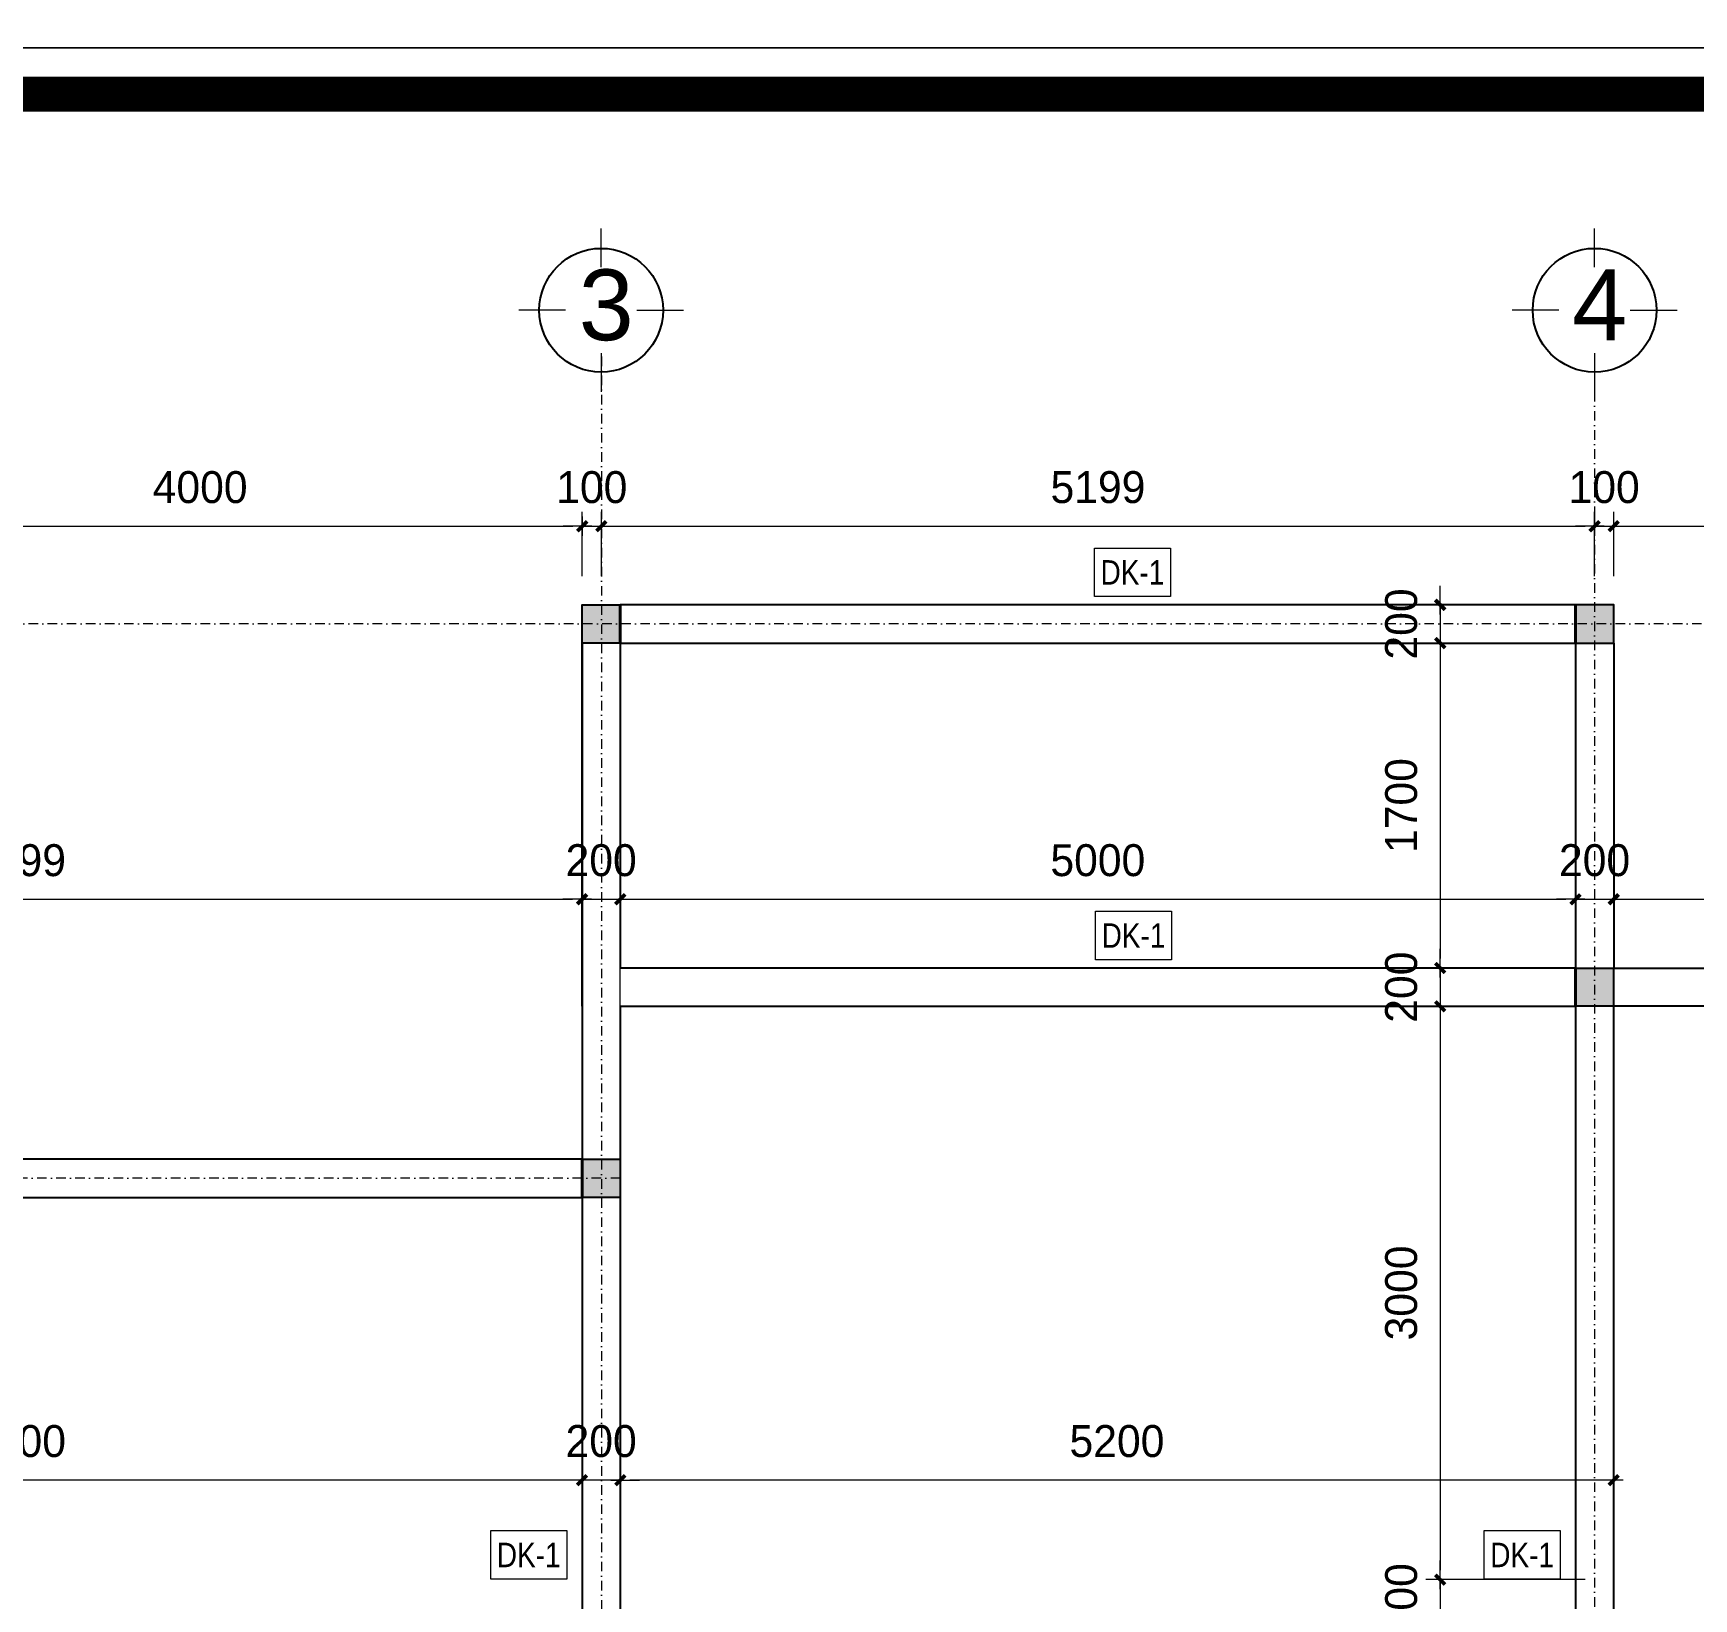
# Model space of a CAD drawing. Header units: millimetres. Extents: x 615730 to 2792744, y 139412 to 597571.
# Drawn here: x 1095573 to 1104266, y 247319 to 255511 of the extents above; entities that cross this region are included whole.
import ezdxf
from ezdxf.enums import TextEntityAlignment as Align

# ---------------------------------------------------------------- set-up
doc = ezdxf.new("R2010")
doc.units = ezdxf.units.MM
doc.header["$MEASUREMENT"] = 0
doc.header["$PDMODE"] = 34
doc.linetypes.add('DASHDOT', pattern=[1, 0.5, -0.25, 0, -0.25])
doc.layers.get('0').update_dxf_attribs({"lineweight": 5})
for name, color, linetype, lineweight in [('0.1(9)', 9, 'Continuous', 13), ('CAT', 11, 'Continuous', 40), ('KT', 148, 'Continuous', 18), ('NETMANH', 155, 'Continuous', 13), ('NETNGOAITUONG', 1, 'Continuous', 40), ('None', 7, 'Continuous', 15), ('thay', 7, 'Continuous', 15), ('TIM TRUC', 149, 'DASHDOT', 9), ('VLIEU', 250, 'Continuous', 9)]:
    doc.layers.add(name, color=color, linetype=linetype, lineweight=lineweight)
for name, color, linetype in [('H', 252, 'Continuous'), ('L', 3, 'Continuous'), ('NET MANH', 252, 'Continuous'), ('netthay', 3, 'Continuous'), ('TEXT', 2, 'Continuous'), ('VL', 155, 'Continuous')]:
    doc.layers.add(name, color=color, linetype=linetype)
doc.styles.add('H280', font='', dxfattribs={"height": 200})
doc.styles.add('KT OZON', font='', dxfattribs={"height": 200})
doc.styles.add('STYLE1', font='')
doc.styles.add('VNI-AVO', font='vni-roms.shx')
doc.styles.get('H280').set_extended_font_data('VNI-Avo')
doc.styles.get('KT OZON').set_extended_font_data('VNI-Helve')
doc.styles.get('STYLE1').set_extended_font_data('VNI-Helve-Condense')
doc.dimstyles.new('1-50b', dxfattribs={"dimtxt": 167, "dimasz": 50, "dimexe": 75, "dimexo": 150, "dimgap": 120, "dimtad": 1, "dimdec": 0, "dimzin": 12, "dimtxsty": 'VNI-AVO', "dimblk": ']', "dimcen": 0, "dimdle": 50, "dimclrd": 252, "dimclre": 252, "dimclrt": 2, "dimadec": 0, "dimazin": 0, "dimtfac": 1, "dimtdec": 0, "dimtix": 1, "dimtmove": 2, "dimatfit": 0, "dimldrblk": 'OPEN90', "dimfxl": 1, "dimlwd": -1, "dimlwe": -1, "dimarcsym": 0})

# ---------------------------------------------------------------- blocks, each defined once
blk = doc.blocks.new('TRUC 1')
at = {"ltscale": 50}
blk.add_circle((0, -9525), 8572, dxfattribs=at)
at = {"layer": '0.1(9)', "ltscale": 50}
for p, q in [((0, -3572), (0, 1782)), ((-4942, -9525), (-11427, -9525)), ((4942, -9525), (11427, -9525)), ((0, -15478), (0, -20832))]:
    blk.add_line(p, q, dxfattribs=at)
at = {"layer": 'TEXT', "ltscale": 50, "style": 'H280'}
blk.add_attdef('1', text='', height=10478, dxfattribs=at).set_placement((-214, -4892), align=Align.CENTER)
blk = doc.blocks.new(']')
for p, q in [((1, 0), (-1, 0)), ((0, 1), (0, -1))]:
    blk.add_line(p, q)
at = {"color": 9, "const_width": 0.4}
blk.add_lwpolyline([(-0.51, -0.51), (0.51, 0.51)], dxfattribs=at)
blk = doc.blocks.new('*D1003')
at = {"layer": 'DEFPOINTS', "color": 0, "ltscale": 10, "transparency": 16777216}
for p in [(1098446.1, 250979.1), (1092546.6, 249619.5), (1098446.1, 249619.5)]:
    blk.add_point(p, dxfattribs=at)
at = {"layer": 'KT', "color": 252, "ltscale": 10, "transparency": 16777216}
for p, q in [((1092546.6, 249769.5), (1092546.6, 251054.1)), ((1098446.1, 249769.5), (1098446.1, 251054.1)), ((1092596.6, 250979.1), (1098396.1, 250979.1))]:
    blk.add_line(p, q, dxfattribs=at)
at = {"layer": 'KT', "color": 252, "ltscale": 10, "transparency": 16777216, "xscale": 50, "yscale": 50, "zscale": 50, "rotation": 180}
blk.add_blockref(']', (1092546.6, 250979.1), dxfattribs=at)
at = {"layer": 'KT', "color": 252, "ltscale": 10, "transparency": 16777216, "xscale": 50, "yscale": 50, "zscale": 50}
blk.add_blockref(']', (1098446.1, 250979.1), dxfattribs=at)
at = {"layer": 'KT', "color": 2, "ltscale": 10, "transparency": 16777216, "insert": (1095496.4, 251182.6), "char_height": 167, "attachment_point": 5, "style": 'VNI-AVO'}
blk.add_mtext('5899', dxfattribs=at)
blk = doc.blocks.new('_Open90')
at = {"color": 0, "linetype": 'ByBlock', "lineweight": -2}
for p, q in [((0, 0), (-1, 0)), ((-0.5, 0.5), (0, 0)), ((0, 0), (-0.5, -0.5))]:
    blk.add_line(p, q, dxfattribs=at)
blk = doc.blocks.new('*D1004')
at = {"layer": 'DEFPOINTS', "color": 0, "ltscale": 10, "transparency": 16777216}
for p in [(1098646.1, 250979.1), (1098446.1, 249619.5), (1098646.1, 249619.5, 280)]:
    blk.add_point(p, dxfattribs=at)
at = {"layer": 'KT', "color": 252, "ltscale": 10, "transparency": 16777216}
for p, q in [((1098446.1, 249769.5), (1098446.1, 251054.1)), ((1098646.1, 249769.5), (1098646.1, 251054.1)), ((1098396.1, 250979.1), (1098346.1, 250979.1)), ((1098446.1, 250979.1), (1098646.1, 250979.1)), ((1098696.1, 250979.1), (1098746.1, 250979.1))]:
    blk.add_line(p, q, dxfattribs=at)
at = {"layer": 'KT', "color": 252, "ltscale": 10, "transparency": 16777216, "xscale": 50, "yscale": 50, "zscale": 50}
blk.add_blockref(']', (1098446.1, 250979.1), dxfattribs=at)
at = {"layer": 'KT', "color": 252, "ltscale": 10, "transparency": 16777216, "xscale": 50, "yscale": 50, "zscale": 50, "rotation": 180}
blk.add_blockref(']', (1098646.1, 250979.1), dxfattribs=at)
at = {"layer": 'KT', "color": 2, "ltscale": 10, "transparency": 16777216, "insert": (1098546.1, 251182.6), "char_height": 167, "attachment_point": 5, "style": 'VNI-AVO'}
blk.add_mtext('200', dxfattribs=at)
blk = doc.blocks.new('*D1005')
at = {"layer": 'DEFPOINTS', "color": 0, "ltscale": 10, "transparency": 16777216}
for p in [(1103646.3, 250979.1), (1103646.3, 250619.3), (1098646.1, 249619.5, 280)]:
    blk.add_point(p, dxfattribs=at)
at = {"layer": 'KT', "color": 252, "ltscale": 10, "transparency": 16777216}
for p, q in [((1098646.1, 249769.5), (1098646.1, 251054.1)), ((1103646.3, 250769.3), (1103646.3, 251054.1)), ((1098696.1, 250979.1), (1103596.3, 250979.1))]:
    blk.add_line(p, q, dxfattribs=at)
at = {"layer": 'KT', "color": 252, "ltscale": 10, "transparency": 16777216, "xscale": 50, "yscale": 50, "zscale": 50, "rotation": 180}
blk.add_blockref(']', (1098646.1, 250979.1), dxfattribs=at)
at = {"layer": 'KT', "color": 252, "ltscale": 10, "transparency": 16777216, "xscale": 50, "yscale": 50, "zscale": 50}
blk.add_blockref(']', (1103646.3, 250979.1), dxfattribs=at)
at = {"layer": 'KT', "color": 2, "ltscale": 10, "transparency": 16777216, "insert": (1101146.2, 251182.6), "char_height": 167, "attachment_point": 5, "style": 'VNI-AVO'}
blk.add_mtext('5000', dxfattribs=at)
blk = doc.blocks.new('*D1006')
at = {"layer": 'DEFPOINTS', "color": 0, "ltscale": 10, "transparency": 16777216}
for p in [(1103846.6, 250979.1), (1103646.3, 250619.3), (1103846.6, 250619.3)]:
    blk.add_point(p, dxfattribs=at)
at = {"layer": 'KT', "color": 252, "ltscale": 10, "transparency": 16777216}
for p, q in [((1103646.3, 250769.3), (1103646.3, 251054.1)), ((1103846.6, 250769.3), (1103846.6, 251054.1)), ((1103596.3, 250979.1), (1103546.3, 250979.1)), ((1103646.3, 250979.1), (1103846.6, 250979.1)), ((1103896.6, 250979.1), (1103946.6, 250979.1))]:
    blk.add_line(p, q, dxfattribs=at)
at = {"layer": 'KT', "color": 252, "ltscale": 10, "transparency": 16777216, "xscale": 50, "yscale": 50, "zscale": 50}
blk.add_blockref(']', (1103646.3, 250979.1), dxfattribs=at)
at = {"layer": 'KT', "color": 252, "ltscale": 10, "transparency": 16777216, "xscale": 50, "yscale": 50, "zscale": 50, "rotation": 180}
blk.add_blockref(']', (1103846.6, 250979.1), dxfattribs=at)
at = {"layer": 'KT', "color": 2, "ltscale": 10, "transparency": 16777216, "insert": (1103746.4, 251182.6), "char_height": 167, "attachment_point": 5, "style": 'VNI-AVO'}
blk.add_mtext('200', dxfattribs=at)
blk = doc.blocks.new('*D1007')
at = {"layer": 'DEFPOINTS', "color": 0, "ltscale": 10, "transparency": 16777216}
for p in [(1107146.4, 250979.1), (1103846.6, 250619.3), (1107146.4, 250619.3)]:
    blk.add_point(p, dxfattribs=at)
at = {"layer": 'KT', "color": 252, "ltscale": 10, "transparency": 16777216}
for p, q in [((1103846.6, 250769.3), (1103846.6, 251054.1)), ((1107146.4, 250769.3), (1107146.4, 251054.1)), ((1103896.6, 250979.1), (1107096.4, 250979.1))]:
    blk.add_line(p, q, dxfattribs=at)
at = {"layer": 'KT', "color": 252, "ltscale": 10, "transparency": 16777216, "xscale": 50, "yscale": 50, "zscale": 50, "rotation": 180}
blk.add_blockref(']', (1103846.6, 250979.1), dxfattribs=at)
at = {"layer": 'KT', "color": 252, "ltscale": 10, "transparency": 16777216, "xscale": 50, "yscale": 50, "zscale": 50}
blk.add_blockref(']', (1107146.4, 250979.1), dxfattribs=at)
at = {"layer": 'KT', "color": 2, "ltscale": 10, "transparency": 16777216, "insert": (1105496.5, 251182.6), "char_height": 167, "attachment_point": 5, "style": 'VNI-AVO'}
blk.add_mtext('3300', dxfattribs=at)
blk = doc.blocks.new('*D1013')
at = {"layer": 'DEFPOINTS', "color": 0, "ltscale": 10, "transparency": 16777216}
for p in [(1098447.1, 252931.1), (1098447.1, 252519.5, 140), (1094446.6, 252419.5, -0.2)]:
    blk.add_point(p, dxfattribs=at)
at = {"layer": 'KT', "color": 252, "ltscale": 10, "transparency": 16777216}
for p, q in [((1094446.6, 252569.5), (1094446.6, 253006.1)), ((1098447.1, 252669.5), (1098447.1, 253006.1)), ((1094496.6, 252931.1), (1098397.1, 252931.1))]:
    blk.add_line(p, q, dxfattribs=at)
at = {"layer": 'KT', "color": 252, "ltscale": 10, "transparency": 16777216, "xscale": 50, "yscale": 50, "zscale": 50, "rotation": 180}
blk.add_blockref(']', (1094446.6, 252931.1), dxfattribs=at)
at = {"layer": 'KT', "color": 252, "ltscale": 10, "transparency": 16777216, "xscale": 50, "yscale": 50, "zscale": 50}
blk.add_blockref(']', (1098447.1, 252931.1), dxfattribs=at)
at = {"layer": 'KT', "color": 2, "ltscale": 10, "transparency": 16777216, "insert": (1096446.9, 253134.6), "char_height": 167, "attachment_point": 5, "style": 'VNI-AVO'}
blk.add_mtext('4000', dxfattribs=at)
blk = doc.blocks.new('*D1014')
at = {"layer": 'DEFPOINTS', "color": 0, "ltscale": 10, "transparency": 16777216}
for p in [(1098547.1, 252931.1), (1098447.1, 252519.5, 140), (1098547.1, 252519.5)]:
    blk.add_point(p, dxfattribs=at)
at = {"layer": 'KT', "color": 252, "ltscale": 10, "transparency": 16777216}
for p, q in [((1098447.1, 252669.5), (1098447.1, 253006.1)), ((1098547.1, 252669.5), (1098547.1, 253006.1)), ((1098397.1, 252931.1), (1098347.1, 252931.1)), ((1098447.1, 252931.1), (1098547.1, 252931.1)), ((1098597.1, 252931.1), (1098647.1, 252931.1))]:
    blk.add_line(p, q, dxfattribs=at)
at = {"layer": 'KT', "color": 252, "ltscale": 10, "transparency": 16777216, "xscale": 50, "yscale": 50, "zscale": 50}
blk.add_blockref(']', (1098447.1, 252931.1), dxfattribs=at)
at = {"layer": 'KT', "color": 252, "ltscale": 10, "transparency": 16777216, "xscale": 50, "yscale": 50, "zscale": 50, "rotation": 180}
blk.add_blockref(']', (1098547.1, 252931.1), dxfattribs=at)
at = {"layer": 'KT', "color": 2, "ltscale": 10, "transparency": 16777216, "insert": (1098497.1, 253134.6), "char_height": 167, "attachment_point": 5, "style": 'VNI-AVO'}
blk.add_mtext('100', dxfattribs=at)
blk = doc.blocks.new('*D1015')
at = {"layer": 'DEFPOINTS', "color": 0, "ltscale": 10, "transparency": 16777216}
for p in [(1103746.6, 252931.1), (1098547.1, 252519.5), (1103746.6, 252519.5)]:
    blk.add_point(p, dxfattribs=at)
at = {"layer": 'KT', "color": 252, "ltscale": 10, "transparency": 16777216}
for p, q in [((1098547.1, 252669.5), (1098547.1, 253006.1)), ((1103746.6, 252669.5), (1103746.6, 253006.1)), ((1098597.1, 252931.1), (1103696.6, 252931.1))]:
    blk.add_line(p, q, dxfattribs=at)
at = {"layer": 'KT', "color": 252, "ltscale": 10, "transparency": 16777216, "xscale": 50, "yscale": 50, "zscale": 50, "rotation": 180}
blk.add_blockref(']', (1098547.1, 252931.1), dxfattribs=at)
at = {"layer": 'KT', "color": 252, "ltscale": 10, "transparency": 16777216, "xscale": 50, "yscale": 50, "zscale": 50}
blk.add_blockref(']', (1103746.6, 252931.1), dxfattribs=at)
at = {"layer": 'KT', "color": 2, "ltscale": 10, "transparency": 16777216, "insert": (1101146.8, 253134.6), "char_height": 167, "attachment_point": 5, "style": 'VNI-AVO'}
blk.add_mtext('5199', dxfattribs=at)
blk = doc.blocks.new('*D1016')
at = {"layer": 'DEFPOINTS', "color": 0, "ltscale": 10, "transparency": 16777216}
for p in [(1103846.6, 252931.1), (1103746.6, 252519.5), (1103846.6, 252519.5)]:
    blk.add_point(p, dxfattribs=at)
at = {"layer": 'KT', "color": 252, "ltscale": 10, "transparency": 16777216}
for p, q in [((1103746.6, 252669.5), (1103746.6, 253006.1)), ((1103846.6, 252669.5), (1103846.6, 253006.1)), ((1103696.6, 252931.1), (1103646.6, 252931.1)), ((1103746.6, 252931.1), (1103846.6, 252931.1)), ((1103896.6, 252931.1), (1103946.6, 252931.1))]:
    blk.add_line(p, q, dxfattribs=at)
at = {"layer": 'KT', "color": 252, "ltscale": 10, "transparency": 16777216, "xscale": 50, "yscale": 50, "zscale": 50}
blk.add_blockref(']', (1103746.6, 252931.1), dxfattribs=at)
at = {"layer": 'KT', "color": 252, "ltscale": 10, "transparency": 16777216, "xscale": 50, "yscale": 50, "zscale": 50, "rotation": 180}
blk.add_blockref(']', (1103846.6, 252931.1), dxfattribs=at)
at = {"layer": 'KT', "color": 2, "ltscale": 10, "transparency": 16777216, "insert": (1103796.6, 253134.6), "char_height": 167, "attachment_point": 5, "style": 'VNI-AVO'}
blk.add_mtext('100', dxfattribs=at)
blk = doc.blocks.new('*D1017')
at = {"layer": 'DEFPOINTS', "color": 0, "ltscale": 10, "transparency": 16777216}
for p in [(1107246.4, 252931.1), (1103846.6, 252519.5), (1107246.4, 252519.5)]:
    blk.add_point(p, dxfattribs=at)
at = {"layer": 'KT', "color": 252, "ltscale": 10, "transparency": 16777216}
for p, q in [((1103846.6, 252669.5), (1103846.6, 253006.1)), ((1107246.4, 252669.5), (1107246.4, 253006.1)), ((1103896.6, 252931.1), (1107196.4, 252931.1))]:
    blk.add_line(p, q, dxfattribs=at)
at = {"layer": 'KT', "color": 252, "ltscale": 10, "transparency": 16777216, "xscale": 50, "yscale": 50, "zscale": 50, "rotation": 180}
blk.add_blockref(']', (1103846.6, 252931.1), dxfattribs=at)
at = {"layer": 'KT', "color": 252, "ltscale": 10, "transparency": 16777216, "xscale": 50, "yscale": 50, "zscale": 50}
blk.add_blockref(']', (1107246.4, 252931.1), dxfattribs=at)
at = {"layer": 'KT', "color": 2, "ltscale": 10, "transparency": 16777216, "insert": (1105546.5, 253134.6), "char_height": 167, "attachment_point": 5, "style": 'VNI-AVO'}
blk.add_mtext('3400', dxfattribs=at)
blk = doc.blocks.new('*D1072')
at = {"layer": 'DEFPOINTS', "color": 0, "ltscale": 10, "transparency": 16777216}
for p in [(1102067.7, 252519.5), (1102067.7, 252319.5), (1102938.3, 252319.5)]:
    blk.add_point(p, dxfattribs=at)
at = {"layer": 'KT', "color": 252, "ltscale": 10, "transparency": 16777216}
for p, q in [((1102938.3, 252569.5), (1102938.3, 252619.5)), ((1102217.7, 252519.5), (1103013.3, 252519.5)), ((1102938.3, 252519.5), (1102938.3, 252319.5)), ((1102217.7, 252319.5), (1103013.3, 252319.5)), ((1102938.3, 252269.5), (1102938.3, 252219.5))]:
    blk.add_line(p, q, dxfattribs=at)
at = {"layer": 'KT', "color": 252, "ltscale": 10, "transparency": 16777216, "xscale": 50, "yscale": 50, "zscale": 50}
for p, rotation in [((1102938.3, 252519.5), 270), ((1102938.3, 252319.5), 90)]:
    blk.add_blockref(']', p, dxfattribs=dict(at, rotation=rotation))
at = {"layer": 'KT', "color": 2, "ltscale": 10, "transparency": 16777216, "insert": (1102734.8, 252419.5), "char_height": 167, "attachment_point": 5, "rotation": 90, "style": 'VNI-AVO'}
blk.add_mtext('200', dxfattribs=at)
blk = doc.blocks.new('*D1073')
at = {"layer": 'DEFPOINTS', "color": 0, "ltscale": 10, "transparency": 16777216}
for p in [(1102067.7, 252319.5), (1102398.6, 250619.3), (1102938.3, 250619.3)]:
    blk.add_point(p, dxfattribs=at)
at = {"layer": 'KT', "color": 252, "ltscale": 10, "transparency": 16777216}
for p, q in [((1102217.7, 252319.5), (1103013.3, 252319.5)), ((1102938.3, 252269.5), (1102938.3, 250669.3)), ((1102548.6, 250619.3), (1103013.3, 250619.3))]:
    blk.add_line(p, q, dxfattribs=at)
at = {"layer": 'KT', "color": 252, "ltscale": 10, "transparency": 16777216, "xscale": 50, "yscale": 50, "zscale": 50}
for p, rotation in [((1102938.3, 252319.5), 90), ((1102938.3, 250619.3), 270)]:
    blk.add_blockref(']', p, dxfattribs=dict(at, rotation=rotation))
at = {"layer": 'KT', "color": 2, "ltscale": 10, "transparency": 16777216, "insert": (1102734.8, 251469.4), "char_height": 167, "attachment_point": 5, "rotation": 90, "style": 'VNI-AVO'}
blk.add_mtext('1700', dxfattribs=at)
blk = doc.blocks.new('*D1074')
at = {"layer": 'DEFPOINTS', "color": 0, "ltscale": 10, "transparency": 16777216}
for p in [(1102398.6, 250619.3), (1102398.6, 250419.2), (1102938.3, 250419.2)]:
    blk.add_point(p, dxfattribs=at)
at = {"layer": 'KT', "color": 252, "ltscale": 10, "transparency": 16777216}
for p, q in [((1102938.3, 250669.3), (1102938.3, 250719.3)), ((1102548.6, 250619.3), (1103013.3, 250619.3)), ((1102938.3, 250619.3), (1102938.3, 250419.2)), ((1102548.6, 250419.2), (1103013.3, 250419.2)), ((1102938.3, 250369.2), (1102938.3, 250319.2))]:
    blk.add_line(p, q, dxfattribs=at)
at = {"layer": 'KT', "color": 252, "ltscale": 10, "transparency": 16777216, "xscale": 50, "yscale": 50, "zscale": 50}
for p, rotation in [((1102938.3, 250619.3), 270), ((1102938.3, 250419.2), 90)]:
    blk.add_blockref(']', p, dxfattribs=dict(at, rotation=rotation))
at = {"layer": 'KT', "color": 2, "ltscale": 10, "transparency": 16777216, "insert": (1102734.8, 250519.2), "char_height": 167, "attachment_point": 5, "rotation": 90, "style": 'VNI-AVO'}
blk.add_mtext('200', dxfattribs=at)
blk = doc.blocks.new('*D1102')
at = {"layer": 'DEFPOINTS', "color": 0, "ltscale": 10, "transparency": 16777216}
for p in [(1103646.4, 250419.3), (1102938.3, 247419.1), (1103846.4, 247419.1)]:
    blk.add_point(p, dxfattribs=at)
at = {"layer": 'KT', "color": 252, "ltscale": 10, "transparency": 16777216}
for p, q in [((1103496.4, 250419.3), (1102863.3, 250419.3)), ((1102938.3, 250369.3), (1102938.3, 247469.1)), ((1103696.4, 247419.1), (1102863.3, 247419.1))]:
    blk.add_line(p, q, dxfattribs=at)
at = {"layer": 'KT', "color": 252, "ltscale": 10, "transparency": 16777216, "xscale": 50, "yscale": 50, "zscale": 50}
for p, rotation in [((1102938.3, 250419.3), 90), ((1102938.3, 247419.1), 270)]:
    blk.add_blockref(']', p, dxfattribs=dict(at, rotation=rotation))
at = {"layer": 'KT', "color": 2, "ltscale": 10, "transparency": 16777216, "insert": (1102734.8, 248919.2), "char_height": 167, "attachment_point": 5, "rotation": 90, "style": 'VNI-AVO'}
blk.add_mtext('3000', dxfattribs=at)
blk = doc.blocks.new('*D1103')
at = {"layer": 'DEFPOINTS', "color": 0, "ltscale": 10, "transparency": 16777216}
for p in [(1103846.4, 247419.1), (1102938.3, 247219.1), (1103846.4, 247219.1)]:
    blk.add_point(p, dxfattribs=at)
at = {"layer": 'KT', "color": 252, "ltscale": 10, "transparency": 16777216}
for p, q in [((1102938.3, 247469.1), (1102938.3, 247519.1)), ((1103696.4, 247419.1), (1102863.3, 247419.1)), ((1102938.3, 247419.1), (1102938.3, 247219.1)), ((1103696.4, 247219.1), (1102863.3, 247219.1)), ((1102938.3, 247169.1), (1102938.3, 247119.1))]:
    blk.add_line(p, q, dxfattribs=at)
at = {"layer": 'KT', "color": 252, "ltscale": 10, "transparency": 16777216, "xscale": 50, "yscale": 50, "zscale": 50}
for p, rotation in [((1102938.3, 247419.1), 270), ((1102938.3, 247219.1), 90)]:
    blk.add_blockref(']', p, dxfattribs=dict(at, rotation=rotation))
at = {"layer": 'KT', "color": 2, "ltscale": 10, "transparency": 16777216, "insert": (1102734.8, 247319.1), "char_height": 167, "attachment_point": 5, "rotation": 90, "style": 'VNI-AVO'}
blk.add_mtext('200', dxfattribs=at)
blk = doc.blocks.new('*D1105')
at = {"layer": 'DEFPOINTS', "color": 0, "ltscale": 10, "transparency": 16777216}
for p in [(1098646.1, 247939.8), (1098646.1, 247419.1), (1103846.4, 247419.1)]:
    blk.add_point(p, dxfattribs=at)
at = {"layer": 'KT', "color": 252, "ltscale": 10, "transparency": 16777216}
for p, q in [((1098646.1, 247569.1), (1098646.1, 248014.8)), ((1103846.4, 247569.1), (1103846.4, 248014.8)), ((1103796.4, 247939.8), (1098696.1, 247939.8))]:
    blk.add_line(p, q, dxfattribs=at)
at = {"layer": 'KT', "color": 252, "ltscale": 10, "transparency": 16777216, "xscale": 50, "yscale": 50, "zscale": 50, "rotation": 180}
blk.add_blockref(']', (1098646.1, 247939.8), dxfattribs=at)
at = {"layer": 'KT', "color": 252, "ltscale": 10, "transparency": 16777216, "xscale": 50, "yscale": 50, "zscale": 50}
blk.add_blockref(']', (1103846.4, 247939.8), dxfattribs=at)
at = {"layer": 'KT', "color": 2, "ltscale": 10, "transparency": 16777216, "insert": (1101246.3, 248143.3), "char_height": 167, "attachment_point": 5, "style": 'VNI-AVO'}
blk.add_mtext('5200', dxfattribs=at)
blk = doc.blocks.new('*D1106')
at = {"layer": 'DEFPOINTS', "color": 0, "ltscale": 10, "transparency": 16777216}
for p in [(1098446.1, 247939.8), (1098446.1, 247675.7), (1098646.1, 247419.1)]:
    blk.add_point(p, dxfattribs=at)
at = {"layer": 'KT', "color": 252, "ltscale": 10, "transparency": 16777216}
for p, q in [((1098446.1, 247825.7), (1098446.1, 248014.8)), ((1098646.1, 247569.1), (1098646.1, 248014.8)), ((1098396.1, 247939.8), (1098346.1, 247939.8)), ((1098646.1, 247939.8), (1098446.1, 247939.8)), ((1098696.1, 247939.8), (1098746.1, 247939.8))]:
    blk.add_line(p, q, dxfattribs=at)
at = {"layer": 'KT', "color": 252, "ltscale": 10, "transparency": 16777216, "xscale": 50, "yscale": 50, "zscale": 50}
blk.add_blockref(']', (1098446.1, 247939.8), dxfattribs=at)
at = {"layer": 'KT', "color": 252, "ltscale": 10, "transparency": 16777216, "xscale": 50, "yscale": 50, "zscale": 50, "rotation": 180}
blk.add_blockref(']', (1098646.1, 247939.8), dxfattribs=at)
at = {"layer": 'KT', "color": 2, "ltscale": 10, "transparency": 16777216, "insert": (1098546.1, 248143.3), "char_height": 167, "attachment_point": 5, "style": 'VNI-AVO'}
blk.add_mtext('200', dxfattribs=at)
blk = doc.blocks.new('*D1107')
at = {"layer": 'DEFPOINTS', "color": 0, "ltscale": 10, "transparency": 16777216}
for p in [(1092546.5, 247939.8), (1092546.5, 247676.1, 50.3), (1098446.1, 247675.7)]:
    blk.add_point(p, dxfattribs=at)
at = {"layer": 'KT', "color": 252, "ltscale": 10, "transparency": 16777216}
for p, q in [((1092546.5, 247826.1), (1092546.5, 248014.8)), ((1098446.1, 247825.7), (1098446.1, 248014.8)), ((1098396.1, 247939.8), (1092596.5, 247939.8))]:
    blk.add_line(p, q, dxfattribs=at)
at = {"layer": 'KT', "color": 252, "ltscale": 10, "transparency": 16777216, "xscale": 50, "yscale": 50, "zscale": 50, "rotation": 180}
blk.add_blockref(']', (1092546.5, 247939.8), dxfattribs=at)
at = {"layer": 'KT', "color": 252, "ltscale": 10, "transparency": 16777216, "xscale": 50, "yscale": 50, "zscale": 50}
blk.add_blockref(']', (1098446.1, 247939.8), dxfattribs=at)
at = {"layer": 'KT', "color": 2, "ltscale": 10, "transparency": 16777216, "insert": (1095496.3, 248143.3), "char_height": 167, "attachment_point": 5, "style": 'VNI-AVO'}
blk.add_mtext('5900', dxfattribs=at)
blk = doc.blocks.new('r')
at = {"layer": 'CAT'}
blk.add_line((988209.2, 262093.5), (988209.2, 261993.5), dxfattribs=at)
blk.add_line((988209.2, 262093.5), (988209.2, 261993.5), dxfattribs=at)
at = {"layer": 'NET MANH', "elevation": -140}
blk.add_lwpolyline([(988409.2, 264893.5), (988209.2, 264893.5), (988209.2, 265093.5), (988409.2, 265093.5)], close=True, dxfattribs=at)
at = {"layer": 'NET MANH'}
for points in [[(993409.7, 264893.5), (993609.7, 264893.5), (993609.7, 265093.5), (993409.7, 265093.5)], [(993409.5, 263193.3), (993609.5, 263193.3), (993609.5, 262993.3), (993409.5, 262993.3)], [(988209.2, 262193.5), (988409.2, 262193.5), (988409.2, 261993.5), (988209.2, 261993.5)]]:
    blk.add_lwpolyline(points, close=True, dxfattribs=at)
for points in [[(988409.2, 265093.5, -140), (988209.2, 265093.5, -140), (988409.2, 264893.5, -140), (988209.2, 264893.5, -140)], [(993409.7, 265093.5), (993609.7, 265093.5), (993409.7, 264893.5), (993609.7, 264893.5)], [(993409.5, 262993.3), (993609.5, 262993.3), (993409.5, 263193.3), (993609.5, 263193.3)], [(988209.2, 261993.5), (988409.2, 261993.5), (988209.2, 262193.5), (988409.2, 262193.5)]]:
    blk.add_solid(points, dxfattribs=at)
at = {"layer": 'NETNGOAITUONG'}
for p, q in [((988409.2, 264893.5, -140), (988409.2, 265093.5, -140)), ((993409.7, 264893.5), (993409.7, 265093.5)), ((993409.5, 263193.3), (993409.5, 262993.3)), ((988209.2, 262193.5), (988209.2, 261993.5))]:
    blk.add_line(p, q, dxfattribs=at)

msp = doc.modelspace()

# ---------------------------------------------------------------- linework, layer by layer
at = {"layer": 'H', "const_width": 182.5, "elevation": -15.9}
msp.add_lwpolyline([(1082870.7, 230131.1), (1118514.5, 230131.1), (1118514.5, 255191.2), (1082870.7, 255191.2)], close=True, dxfattribs=at)
at = {"layer": 'L', "ltscale": 10}
for p, q in [((1103646.4, 250619.3), (1098646.1, 250619.3)), ((1103646.4, 250419.3), (1103646.4, 250619.3)), ((1103846.4, 250619.3), (1107346.4, 250619.3)), ((1098646.1, 250419.2), (1103646.4, 250419.3))]:
    msp.add_line(p, q, dxfattribs=at)
for points in [[(1103646.6, 252519.5), (1098646.1, 252519.5)], [(1098446.1, 252319.5), (1098446.1, 245219.5)], [(1098646.1, 252319.5), (1098646.1, 250619.3)], [(1098646.1, 252319.5), (1103646.6, 252319.1)], [(1103646.6, 252319.5), (1103646.4, 250619.3)], [(1103846.6, 252319.5), (1103846.6, 250619.3)], [(1098646.1, 250419.2), (1098646.1, 245219.5)], [(1103646.3, 250419.3), (1103646.3, 245219.5)], [(1107146.4, 250419.3), (1103846.4, 250419.3)], [(1103846.4, 250419.3), (1103846.4, 247419.1)], [(1098446.1, 249619.5), (1092546.6, 249619.5)], [(1092546.6, 249419.5), (1098446.1, 249419.5)], [(1103846.4, 247419.1), (1103846.4, 245219.5)]]:
    msp.add_lwpolyline(points, dxfattribs=at)
at = {"layer": 'NET MANH', "elevation": -140}
msp.add_lwpolyline([(1098646.1, 252319.5), (1098446.1, 252319.5), (1098446.1, 252519.5), (1098646.1, 252519.5)], close=True, dxfattribs=at)
at = {"layer": 'NET MANH'}
for points in [[(1103646.6, 252319.5), (1103846.6, 252319.5), (1103846.6, 252519.5), (1103646.6, 252519.5)], [(1103646.4, 250619.3), (1103846.4, 250619.3), (1103846.4, 250419.3), (1103646.4, 250419.3)], [(1098446.1, 249619.5), (1098646.1, 249619.5), (1098646.1, 249419.5), (1098446.1, 249419.5)]]:
    msp.add_lwpolyline(points, close=True, dxfattribs=at)
for points in [[(1098646.1, 252519.5, -140), (1098446.1, 252519.5, -140), (1098646.1, 252319.5, -140), (1098446.1, 252319.5, -140)], [(1103646.6, 252519.5), (1103846.6, 252519.5), (1103646.6, 252319.5), (1103846.6, 252319.5)], [(1103646.4, 250419.3), (1103846.4, 250419.3), (1103646.4, 250619.3), (1103846.4, 250619.3)], [(1098446.1, 249419.5), (1098646.1, 249419.5), (1098446.1, 249619.5), (1098646.1, 249619.5)]]:
    msp.add_solid(points, dxfattribs=at)
at = {"layer": 'NETMANH', "ltscale": 2}
for points in [[(1101129.1, 252817), (1101526.7, 252817), (1101526.7, 252563.1), (1101129.1, 252563.1)], [(1101134.7, 250916.7), (1101532.3, 250916.7), (1101532.3, 250662.9), (1101134.7, 250662.9)], [(1097968.8, 247675.7), (1098366.4, 247675.7), (1098366.4, 247421.8), (1097968.8, 247421.8)], [(1103169, 247675.7), (1103566.6, 247675.7), (1103566.6, 247421.8), (1103169, 247421.8)]]:
    msp.add_lwpolyline(points, close=True, dxfattribs=at)
at = {"layer": 'NETNGOAITUONG'}
for p, q in [((1098646.1, 252319.5, -140), (1098646.1, 252519.5, -140)), ((1103646.6, 252319.5), (1103646.6, 252519.5)), ((1103646.4, 250619.3), (1103646.4, 250419.3)), ((1098446.1, 249619.5), (1098446.1, 249419.5))]:
    msp.add_line(p, q, dxfattribs=at)
at = {"layer": 'thay', "linetype": 'Continuous', "elevation": -15.9}
for points in [[(1082627.4, 255434.5), (1118757.8, 255434.5), (1118757.8, 280981.3), (1082627.4, 280981.3)], [(1082627.4, 229887.8), (1118757.8, 229887.8), (1118757.8, 255434.5), (1082627.4, 255434.5)]]:
    msp.add_lwpolyline(points, close=True, dxfattribs=at)
at = {"layer": 'TIM TRUC', "ltscale": 100}
for p, q in [((1098547.1, 253819), (1098547.1, 239122.7)), ((1103746.6, 253634), (1103746.6, 239122.7)), ((1112314.9, 252419.5, -0.6), (1087972, 252419.5, 0)), ((1098646.1, 249519.5), (1087972, 249519.5))]:
    msp.add_line(p, q, dxfattribs=at)
at = {"layer": 'VL', "ltscale": 10}
msp.add_line((1098446.1, 250419.3), (1098446.1, 252519.5), dxfattribs=at)

# ---------------------------------------------------------------- block references
at = {"layer": 'netthay', "lineweight": -2, "ltscale": 10}
ref = msp.add_blockref('TRUC 1', (1098546.1, 253701.3), dxfattribs=dict(at, xscale=0.03778148023411632, yscale=0.03778148023411632, zscale=0.03778148023411632, rotation=180))
ref.add_attrib('1', '3', dxfattribs={"layer": 'TEXT', "color": 3, "ltscale": 50, "height": 370.2, "style": 'KT OZON'}).set_placement((1098572.7, 253904.3), align=Align.CENTER)
ref = msp.add_blockref('TRUC 1', (1103746.6, 253701.3), dxfattribs=dict(at, xscale=0.03778148023411632, yscale=0.03778148023411632, zscale=0.03778148023411632, rotation=180))
ref.add_attrib('1', '4', dxfattribs={"layer": 'TEXT', "color": 3, "ltscale": 50, "height": 370.2, "style": 'KT OZON'}).set_placement((1103773.2, 253904.3), align=Align.CENTER)
at = {"layer": 'VLIEU'}
msp.add_blockref('r', (110236.9, -12574.1, 13.1), dxfattribs=at)

# ---------------------------------------------------------------- texts
at = {"layer": 'None', "ltscale": 2, "char_height": 127.91, "width": 2950.637, "attachment_point": 3, "style": 'STYLE1'}
for insert in [(1101494.1, 252753.5), (1101499.7, 250853.3), (1098333.8, 247612.3), (1103534, 247612.3)]:
    msp.add_mtext('DK-1', dxfattribs=dict(at, insert=insert))

# ---------------------------------------------------------------- dimensions: what is measured, and where the dimension line sits
at = {"layer": 'KT', "ltscale": 10}
for base, p1, p2, picture, middle in [((1098447.0942, 252931.1272), (1094446.6321, 252419.4648, -0.1705), (1098447.0942, 252519.466, 140), '*D1013', (1096446.8631, 253134.6272)), ((1098547.1, 252931.1), (1098447.1, 252519.5, 140), (1098547.1, 252519.5), '*D1014', (1098497.1, 253134.6)), ((1103746.5831, 252931.1272), (1098547.092, 252519.466), (1103746.5831, 252519.466), '*D1015', (1101146.8376, 253134.6272)), ((1103846.6, 252931.1), (1103746.6, 252519.5), (1103846.6, 252519.5), '*D1016', (1103796.6, 253134.6)), ((1107246.4, 252931.1), (1103846.6, 252519.5), (1107246.4, 252519.5), '*D1017', (1105546.5, 253134.6)), ((1098446.095, 250979.0634), (1092546.6321, 249619.466), (1098446.095, 249619.4678), '*D1003', (1095496.3635, 251182.5634)), ((1098646.1, 250979.1), (1098446.1, 249619.5), (1098646.1, 249619.5, 280), '*D1004', (1098546.1, 251182.6)), ((1103646.3, 250979.1), (1098646.1, 249619.5, 280), (1103646.3, 250619.3), '*D1005', (1101146.2, 251182.6)), ((1103846.6, 250979.1), (1103646.3, 250619.3), (1103846.6, 250619.3), '*D1006', (1103746.4, 251182.6)), ((1107146.4, 250979.1), (1103846.6, 250619.3), (1107146.4, 250619.3), '*D1007', (1105496.5, 251182.6)), ((1092546.5, 247939.8), (1098446.1, 247675.7), (1092546.5, 247676.1, 50.3), '*D1107', (1095496.3, 248143.3)), ((1098446.1, 247939.8), (1098646.1, 247419.1), (1098446.1, 247675.7), '*D1106', (1098546.1, 248143.3)), ((1098646.1, 247939.8), (1103846.4, 247419.1), (1098646.1, 247419.1), '*D1105', (1101246.3, 248143.3))]:
    dim = msp.add_linear_dim(base=base, p1=p1, p2=p2, dimstyle='1-50b', dxfattribs=at)
    dim.commit()
    dim.dimension.update_dxf_attribs({"geometry": picture, "text_midpoint": middle})
for base, p1, p2, picture, middle in [((1102938.3, 252319.5), (1102067.7, 252519.5), (1102067.7, 252319.5), '*D1072', (1102734.8, 252419.5)), ((1102938.3, 250619.3), (1102067.7, 252319.5), (1102398.6, 250619.3), '*D1073', (1102734.8, 251469.4)), ((1102938.3, 250419.2), (1102398.6, 250619.3), (1102398.6, 250419.2), '*D1074', (1102734.8, 250519.2)), ((1102938.3, 247419.1), (1103646.4, 250419.3), (1103846.4, 247419.1), '*D1102', (1102734.8, 248919.2)), ((1102938.3, 247219.1), (1103846.4, 247419.1), (1103846.4, 247219.1), '*D1103', (1102734.8, 247319.1))]:
    dim = msp.add_linear_dim(base=base, p1=p1, p2=p2, angle=90, dimstyle='1-50b', dxfattribs=at)
    dim.commit()
    dim.dimension.update_dxf_attribs({"geometry": picture, "text_midpoint": middle})

doc.saveas('drawing.dxf')
